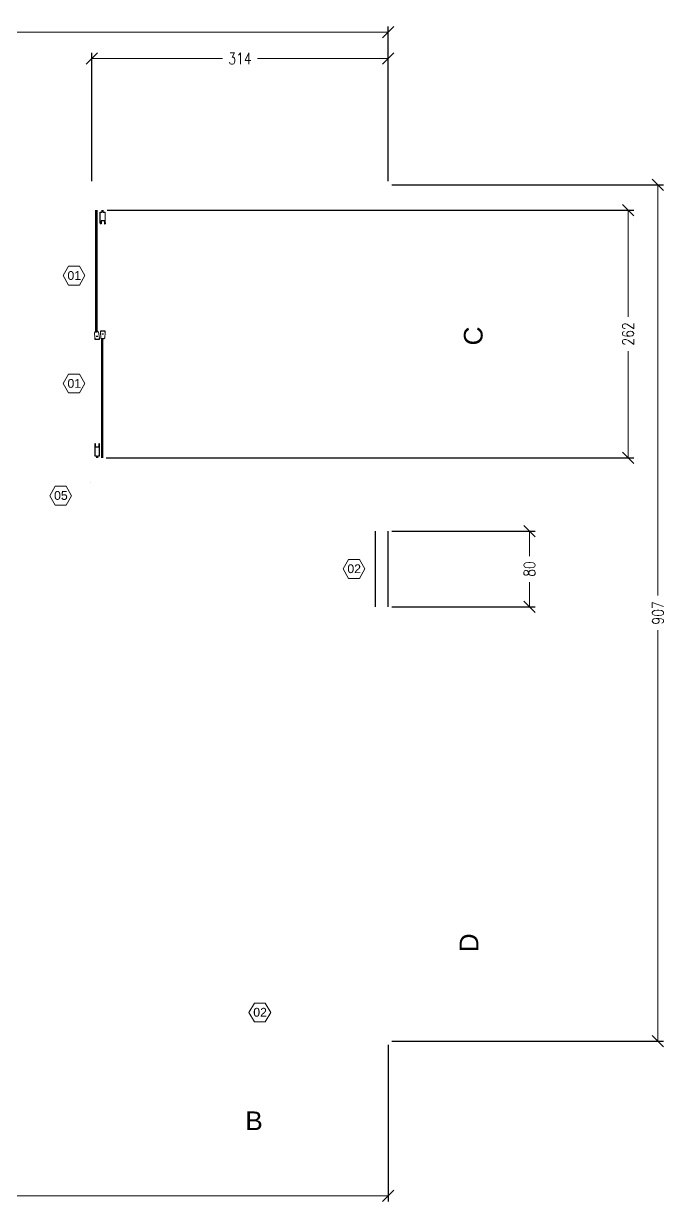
# Model space of a CAD drawing. Header units: inches. Extents: x 30 to 206, y 98 to 294.
# Drawn here: x 36.88 to 43.69, y 210.77 to 223.27 of the extents above; entities that cross this region are included whole.
import ezdxf

# ---------------------------------------------------------------- set-up
doc = ezdxf.new("R2010")
doc.units = ezdxf.units.IN
doc.header["$MEASUREMENT"] = 0
doc.layers.add('INFISSI_finissimi', color=250, linetype='Continuous')
doc.layers.add('Layer1', color=7, linetype='Continuous')
doc.layers.add('linee di sezione', color=3, linetype='Continuous', lineweight=13)
doc.styles.add('ARIAL', font='Arial.ttf')
doc.styles.add('E-ROMANS', font='romans.shx', dxfattribs={"width": 0.8})
doc.dimstyles.new('E-0100_TICK_12', dxfattribs={"dimscale": 0.001, "dimtxt": 120, "dimasz": 120, "dimexe": 60, "dimexo": 40, "dimgap": 60, "dimtad": 0, "dimzin": 0, "dimdsep": 46, "dimtxsty": 'E-ROMANS', "dimblk": 'OBLIQUE', "dimcen": 60, "dimclrd": 256, "dimclre": 256, "dimclrt": 256, "dimadec": 0, "dimazin": 0, "dimtfac": 1, "dimtmove": 1, "dimatfit": 3, "dimldrblk": 'OPEN90', "dimfxl": 1, "dimtfill": 1, "dimtolj": 1, "dimtzin": 0, "dimlwd": -1, "dimarcsym": 0})

# ---------------------------------------------------------------- blocks, each defined once
blk = doc.blocks.new('_Oblique')
at = {"color": 0, "linetype": 'ByBlock', "lineweight": -2}
blk.add_line((-0.5, -0.5), (0.5, 0.5), dxfattribs=at)
blk = doc.blocks.new('*D12')
at = {"layer": 'DEFPOINTS', "color": 0, "lineweight": 13, "transparency": 16777216}
for p in [(40.74, 222.903), (37.6, 221.566), (40.74, 221.566)]:
    blk.add_point(p, dxfattribs=at)
at = {"layer": 'linee di sezione', "lineweight": -2, "transparency": 16777216}
for p, q in [((37.6, 221.606), (37.6, 222.963)), ((40.74, 221.606), (40.74, 222.963))]:
    blk.add_line(p, q, dxfattribs=at)
at = {"layer": 'linee di sezione', "transparency": 16777216}
for p, q in [((37.6, 222.903), (38.985, 222.903)), ((40.74, 222.903), (39.356, 222.903))]:
    blk.add_line(p, q, dxfattribs=at)
at = {"layer": 'linee di sezione', "transparency": 16777216, "xscale": 0.12, "yscale": 0.12, "zscale": 0.12, "rotation": 180}
blk.add_blockref('_Oblique', (37.6, 222.903), dxfattribs=at)
at = {"layer": 'linee di sezione', "transparency": 16777216, "xscale": 0.12, "yscale": 0.12, "zscale": 0.12}
blk.add_blockref('_Oblique', (40.74, 222.903), dxfattribs=at)
at = {"layer": 'linee di sezione', "lineweight": 13, "transparency": 16777216, "insert": (39.17, 222.903), "char_height": 0.12, "attachment_point": 5, "style": 'E-ROMANS', "bg_fill": 3, "box_fill_scale": 1.25, "bg_fill_color": 256, "bg_fill_true_color": 13158600, "bg_fill_transparency": 0}
blk.add_mtext('\\A1;314', dxfattribs=at)
blk = doc.blocks.new('_Open90')
at = {"color": 0, "linetype": 'ByBlock', "lineweight": -2}
for p, q in [((0, 0), (-1, 0)), ((-0.5, 0.5), (0, 0)), ((0, 0), (-0.5, -0.5))]:
    blk.add_line(p, q, dxfattribs=at)
blk = doc.blocks.new('*D13')
at = {"layer": 'DEFPOINTS', "color": 0, "lineweight": 13, "transparency": 16777216}
for p in [(40.74, 223.183), (40.74, 221.566), (31.67, 221.496)]:
    blk.add_point(p, dxfattribs=at)
at = {"layer": 'linee di sezione', "lineweight": -2, "transparency": 16777216}
for p, q in [((31.67, 221.536), (31.67, 223.243)), ((40.74, 221.606), (40.74, 223.243))]:
    blk.add_line(p, q, dxfattribs=at)
at = {"layer": 'linee di sezione', "transparency": 16777216}
for p, q in [((31.67, 223.183), (36.022, 223.183)), ((40.74, 223.183), (36.389, 223.183))]:
    blk.add_line(p, q, dxfattribs=at)
at = {"layer": 'linee di sezione', "transparency": 16777216, "xscale": 0.12, "yscale": 0.12, "zscale": 0.12, "rotation": 180}
blk.add_blockref('_Oblique', (31.67, 223.183), dxfattribs=at)
at = {"layer": 'linee di sezione', "transparency": 16777216, "xscale": 0.12, "yscale": 0.12, "zscale": 0.12}
blk.add_blockref('_Oblique', (40.74, 223.183), dxfattribs=at)
at = {"layer": 'linee di sezione', "lineweight": 13, "transparency": 16777216, "insert": (36.205, 223.183), "char_height": 0.12, "attachment_point": 5, "style": 'E-ROMANS', "bg_fill": 3, "box_fill_scale": 1.25, "bg_fill_color": 256, "bg_fill_true_color": 13158600, "bg_fill_transparency": 0}
blk.add_mtext('\\A1;907', dxfattribs=at)
blk = doc.blocks.new('*D14')
at = {"layer": 'DEFPOINTS', "color": 0, "lineweight": 13, "transparency": 16777216}
for p in [(40.741, 217.896), (40.741, 217.096), (42.238, 217.096)]:
    blk.add_point(p, dxfattribs=at)
at = {"layer": 'linee di sezione', "lineweight": -2, "transparency": 16777216}
for p, q in [((40.781, 217.896), (42.298, 217.896)), ((40.781, 217.096), (42.298, 217.096))]:
    blk.add_line(p, q, dxfattribs=at)
at = {"layer": 'linee di sezione', "transparency": 16777216}
for p, q in [((42.238, 217.896), (42.238, 217.633)), ((42.238, 217.096), (42.238, 217.358))]:
    blk.add_line(p, q, dxfattribs=at)
at = {"layer": 'linee di sezione', "transparency": 16777216, "xscale": 0.12, "yscale": 0.12, "zscale": 0.12}
for p, rotation in [((42.238, 217.896), 90), ((42.238, 217.096), 270)]:
    blk.add_blockref('_Oblique', p, dxfattribs=dict(at, rotation=rotation))
at = {"layer": 'linee di sezione', "lineweight": 13, "transparency": 16777216, "insert": (42.238, 217.496), "char_height": 0.12, "attachment_point": 5, "rotation": 90, "style": 'E-ROMANS', "bg_fill": 3, "box_fill_scale": 1.25, "bg_fill_color": 256, "bg_fill_true_color": 13158600, "bg_fill_transparency": 0}
blk.add_mtext('\\A1;80', dxfattribs=at)
blk = doc.blocks.new('*D15')
at = {"layer": 'DEFPOINTS', "color": 0, "lineweight": 13, "transparency": 16777216}
for p in [(37.722, 221.297), (37.714, 218.674), (43.283, 218.674)]:
    blk.add_point(p, dxfattribs=at)
at = {"layer": 'linee di sezione', "lineweight": -2, "transparency": 16777216}
for p, q in [((37.762, 221.297), (43.343, 221.297)), ((37.754, 218.674), (43.343, 218.674))]:
    blk.add_line(p, q, dxfattribs=at)
at = {"layer": 'linee di sezione', "transparency": 16777216}
for p, q in [((43.283, 221.297), (43.283, 220.169)), ((43.283, 218.674), (43.283, 219.802))]:
    blk.add_line(p, q, dxfattribs=at)
at = {"layer": 'linee di sezione', "transparency": 16777216, "xscale": 0.12, "yscale": 0.12, "zscale": 0.12}
for p, rotation in [((43.283, 221.297), 90), ((43.283, 218.674), 270)]:
    blk.add_blockref('_Oblique', p, dxfattribs=dict(at, rotation=rotation))
at = {"layer": 'linee di sezione', "lineweight": 13, "transparency": 16777216, "insert": (43.283, 219.986), "char_height": 0.12, "attachment_point": 5, "rotation": 90, "style": 'E-ROMANS', "bg_fill": 3, "box_fill_scale": 1.25, "bg_fill_color": 256, "bg_fill_true_color": 13158600, "bg_fill_transparency": 0}
blk.add_mtext('\\A1;262', dxfattribs=at)
blk = doc.blocks.new('*D16')
at = {"layer": 'DEFPOINTS', "color": 0, "lineweight": 13, "transparency": 16777216}
for p in [(40.74, 221.566), (43.599, 221.566), (40.74, 212.496)]:
    blk.add_point(p, dxfattribs=at)
at = {"layer": 'linee di sezione', "lineweight": -2, "transparency": 16777216}
for p, q in [((40.78, 221.566), (43.659, 221.566)), ((40.78, 212.496), (43.659, 212.496))]:
    blk.add_line(p, q, dxfattribs=at)
at = {"layer": 'linee di sezione', "transparency": 16777216}
for p, q in [((43.599, 221.566), (43.599, 217.214)), ((43.599, 212.496), (43.599, 216.847))]:
    blk.add_line(p, q, dxfattribs=at)
at = {"layer": 'linee di sezione', "transparency": 16777216, "xscale": 0.12, "yscale": 0.12, "zscale": 0.12}
for p, rotation in [((43.599, 221.566), 90), ((43.599, 212.496), 270)]:
    blk.add_blockref('_Oblique', p, dxfattribs=dict(at, rotation=rotation))
at = {"layer": 'linee di sezione', "lineweight": 13, "transparency": 16777216, "insert": (43.599, 217.031), "char_height": 0.12, "attachment_point": 5, "rotation": 90, "style": 'E-ROMANS', "bg_fill": 3, "box_fill_scale": 1.25, "bg_fill_color": 256, "bg_fill_true_color": 13158600, "bg_fill_transparency": 0}
blk.add_mtext('\\A1;907', dxfattribs=at)
blk = doc.blocks.new('*D19')
at = {"layer": 'DEFPOINTS', "color": 0, "lineweight": 13, "transparency": 16777216}
for p in [(31.6, 212.496), (40.74, 212.496), (40.74, 210.856)]:
    blk.add_point(p, dxfattribs=at)
at = {"layer": 'linee di sezione', "lineweight": -2, "transparency": 16777216}
for p, q in [((31.6, 212.456), (31.6, 210.796)), ((40.74, 212.456), (40.74, 210.796))]:
    blk.add_line(p, q, dxfattribs=at)
at = {"layer": 'linee di sezione', "transparency": 16777216}
for p, q in [((31.6, 210.856), (35.985, 210.856)), ((40.74, 210.856), (36.356, 210.856))]:
    blk.add_line(p, q, dxfattribs=at)
at = {"layer": 'linee di sezione', "transparency": 16777216, "xscale": 0.12, "yscale": 0.12, "zscale": 0.12, "rotation": 180}
blk.add_blockref('_Oblique', (31.6, 210.856), dxfattribs=at)
at = {"layer": 'linee di sezione', "transparency": 16777216, "xscale": 0.12, "yscale": 0.12, "zscale": 0.12}
blk.add_blockref('_Oblique', (40.74, 210.856), dxfattribs=at)
at = {"layer": 'linee di sezione', "lineweight": 13, "transparency": 16777216, "insert": (36.17, 210.856), "char_height": 0.12, "attachment_point": 5, "style": 'E-ROMANS', "bg_fill": 3, "box_fill_scale": 1.25, "bg_fill_color": 256, "bg_fill_true_color": 13158600, "bg_fill_transparency": 0}
blk.add_mtext('\\A1;914', dxfattribs=at)

msp = doc.modelspace()

# ---------------------------------------------------------------- linework, layer by layer
at = {"layer": 'INFISSI_finissimi', "color": 7}
for p, q in [((37.638, 221.297), (37.638, 220.009)), ((37.645, 221.297), (37.645, 220.01)), ((37.654, 221.297), (37.654, 220.011)), ((37.648, 219.961), (37.665, 219.961)), ((37.705, 219.934), (37.705, 218.674)), ((37.723, 219.985), (37.706, 219.985)), ((37.64, 218.821), (37.633, 218.821)), ((37.633, 218.821), (37.633, 218.809)), ((37.633, 218.809), (37.633, 218.695)), ((37.64, 218.788), (37.64, 218.821)), ((37.655, 218.788), (37.64, 218.788)), ((37.675, 218.788), (37.655, 218.788)), ((37.682, 218.821), (37.675, 218.821)), ((37.675, 218.821), (37.675, 218.788)), ((37.682, 218.809), (37.682, 218.821)), ((37.683, 218.695), (37.682, 218.809)), ((37.633, 218.695), (37.651, 218.695)), ((37.651, 218.695), (37.651, 218.674)), ((37.664, 218.674), (37.664, 218.695)), ((37.664, 218.695), (37.683, 218.695))]:
    msp.add_line(p, q, dxfattribs=at)
at = {"layer": 'INFISSI_finissimi', "color": 0}
for p, q in [((37.69, 221.163), (37.69, 221.277)), ((37.69, 221.277), (37.709, 221.277)), ((37.709, 221.277), (37.709, 221.297)), ((37.722, 221.277), (37.722, 221.297)), ((37.722, 221.277), (37.74, 221.277)), ((37.69, 221.163), (37.69, 221.151)), ((37.698, 221.151), (37.69, 221.151)), ((37.698, 221.183), (37.698, 221.151)), ((37.733, 221.183), (37.733, 221.151)), ((37.733, 221.151), (37.74, 221.151)), ((37.74, 221.163), (37.74, 221.151))]:
    msp.add_line(p, q, dxfattribs=at)
at = {"layer": 'INFISSI_finissimi', "lineweight": 13}
for p, q in [((37.632, 220.003), (37.629, 220.003)), ((37.629, 220.003), (37.631, 219.94)), ((37.632, 220.003), (37.632, 220.003))]:
    msp.add_line(p, q, dxfattribs=at)
at = {"layer": 'INFISSI_finissimi', "color": 0, "lineweight": 13}
for p, q in [((37.638, 220.009), (37.632, 220.008)), ((37.632, 220.008), (37.632, 220.003))]:
    msp.add_line(p, q, dxfattribs=at)
at = {"layer": 'INFISSI_finissimi'}
for p, q in [((37.693, 220.014), (37.692, 220.009)), ((37.742, 220.014), (37.693, 220.014)), ((37.742, 220.006), (37.742, 220.014)), ((37.631, 219.94), (37.631, 219.931)), ((37.631, 219.931), (37.68, 219.931)), ((37.68, 219.931), (37.681, 219.937))]:
    msp.add_line(p, q, dxfattribs=at)
at = {"layer": 'INFISSI_finissimi', "color": 7}
for points in [[(37.707, 218.674), (37.707, 219.935)], [(37.714, 219.935), (37.714, 218.713), (37.714, 218.674)]]:
    msp.add_lwpolyline(points, dxfattribs=at)
for centre, start, end in [((37.675, 219.772), 92.5759, 99.0507), ((37.692, 220.173), 272.5759, 279.0507)]:
    msp.add_arc(centre, 0.239, start, end, dxfattribs=at)
at = {"layer": 'Layer1', "color": 7}
msp.add_line((37.584, 218.417), (37.584, 218.416), dxfattribs=at)
at = {"layer": 'Layer1', "color": 251, "true_color": 0x636466}
for p, q in [((40.601, 217.896), (40.601, 217.096)), ((40.741, 217.096), (40.741, 217.896))]:
    msp.add_line(p, q, dxfattribs=at)
at = {"layer": 'linee di sezione'}
for points in [[(37.527, 220.604), (37.469, 220.704), (37.354, 220.704), (37.296, 220.604), (37.354, 220.504), (37.469, 220.504)], [(37.527, 219.461), (37.469, 219.561), (37.354, 219.561), (37.296, 219.461), (37.354, 219.361), (37.469, 219.361)], [(37.385, 218.273), (37.328, 218.373), (37.212, 218.373), (37.154, 218.273), (37.212, 218.173), (37.328, 218.173)], [(39.496, 212.799), (39.438, 212.899), (39.323, 212.899), (39.265, 212.799), (39.323, 212.699), (39.438, 212.699)]]:
    msp.add_lwpolyline(points, close=True, dxfattribs=at)
at = {"layer": 'linee di sezione', "color": 3}
msp.add_lwpolyline([(40.493, 217.497), (40.435, 217.597), (40.319, 217.597), (40.262, 217.497), (40.319, 217.397), (40.435, 217.397)], close=True, dxfattribs=at)

# ---------------------------------------------------------------- texts
at = {"color": 7, "style": 'ARIAL'}
for s, p in [('C', (41.741, 219.865)), ('D', (41.696, 213.437))]:
    msp.add_text(s, height=0.198, rotation=90, dxfattribs=at).set_placement(p)
msp.add_text('B', height=0.198, dxfattribs=at).set_placement((39.227, 211.553))
at = {"layer": 'linee di sezione', "style": 'ARIAL'}
for s, p in [('01', (37.342, 220.559)), ('01', (37.342, 219.416)), ('05', (37.2, 218.229)), ('02', (39.311, 212.755))]:
    msp.add_text(s, height=0.0932, rotation=359.8326, dxfattribs=at).set_placement(p)
at = {"layer": 'linee di sezione', "color": 3, "style": 'ARIAL'}
msp.add_text('02', height=0.0932, rotation=359.8326, dxfattribs=at).set_placement((40.308, 217.453))

# ---------------------------------------------------------------- dimensions: what is measured, and where the dimension line sits
at = {"layer": 'linee di sezione', "lineweight": 13}
dim = msp.add_linear_dim(base=(40.74, 222.903), p1=(37.6, 221.566), p2=(40.74, 221.566), text='314', dimstyle='E-0100_TICK_12', dxfattribs=at)
dim.commit()
dim.dimension.update_dxf_attribs({"geometry": '*D12', "text_midpoint": (39.17, 222.903)})

# ---------------------------------------------------------------- next in the draw order: dimensions: what is measured, and where the dimension line sits
dim = msp.add_linear_dim(base=(40.74, 223.183), p1=(31.67, 221.496), p2=(40.74, 221.566), text='907', dimstyle='E-0100_TICK_12', dxfattribs=at)
dim.commit()
dim.dimension.update_dxf_attribs({"geometry": '*D13', "text_midpoint": (36.205, 223.183)})
for base, p1, p2, text, picture, middle in [((43.283, 218.674), (37.722, 221.297), (37.714, 218.674), '262', '*D15', (43.283, 219.986)), ((42.238, 217.096), (40.741, 217.896), (40.741, 217.096), '80', '*D14', (42.238, 217.496))]:
    dim = msp.add_linear_dim(base=base, p1=p1, p2=p2, angle=90, text=text, dimstyle='E-0100_TICK_12', dxfattribs=at)
    dim.commit()
    dim.dimension.update_dxf_attribs({"geometry": picture, "text_midpoint": middle})

# ---------------------------------------------------------------- next in the draw order: linework, layer by layer
at = {"layer": 'INFISSI_finissimi', "color": 0, "lineweight": 13}
for p, q in [((37.74, 221.277), (37.74, 221.163)), ((37.632, 220.003), (37.67, 220.008)), ((37.67, 220.008), (37.665, 220.011)), ((37.697, 219.937), (37.734, 219.941)), ((37.703, 219.934), (37.697, 219.937)), ((37.734, 219.941), (37.73, 219.937))]:
    msp.add_line(p, q, dxfattribs=at)
at = {"layer": 'INFISSI_finissimi', "color": 7}
for p, q in [((37.713, 221.183), (37.698, 221.183)), ((37.733, 221.183), (37.713, 221.183))]:
    msp.add_line(p, q, dxfattribs=at)
at = {"layer": 'INFISSI_finissimi', "lineweight": 13}
for p, q in [((37.67, 220.008), (37.672, 220.008)), ((37.672, 220.008), (37.681, 219.937)), ((37.692, 220.009), (37.695, 219.938)), ((37.742, 220.006), (37.738, 219.942)), ((37.697, 219.937), (37.695, 219.938)), ((37.734, 219.941), (37.738, 219.942))]:
    msp.add_line(p, q, dxfattribs=at)

# ---------------------------------------------------------------- next in the draw order: dimensions: what is measured, and where the dimension line sits
at = {"layer": 'linee di sezione', "lineweight": 13}
dim = msp.add_linear_dim(base=(43.599, 221.566), p1=(40.74, 212.496), p2=(40.74, 221.566), angle=90, text='907', dimstyle='E-0100_TICK_12', dxfattribs=at)
dim.commit()
dim.dimension.update_dxf_attribs({"geometry": '*D16', "text_midpoint": (43.599, 217.031)})

# ---------------------------------------------------------------- next in the draw order: dimensions: what is measured, and where the dimension line sits
dim = msp.add_linear_dim(base=(40.74, 210.856), p1=(31.6, 212.496), p2=(40.74, 212.496), text='914', dimstyle='E-0100_TICK_12', dxfattribs=at)
dim.commit()
dim.dimension.update_dxf_attribs({"geometry": '*D19', "text_midpoint": (36.17, 210.856)})

doc.saveas('drawing.dxf')
